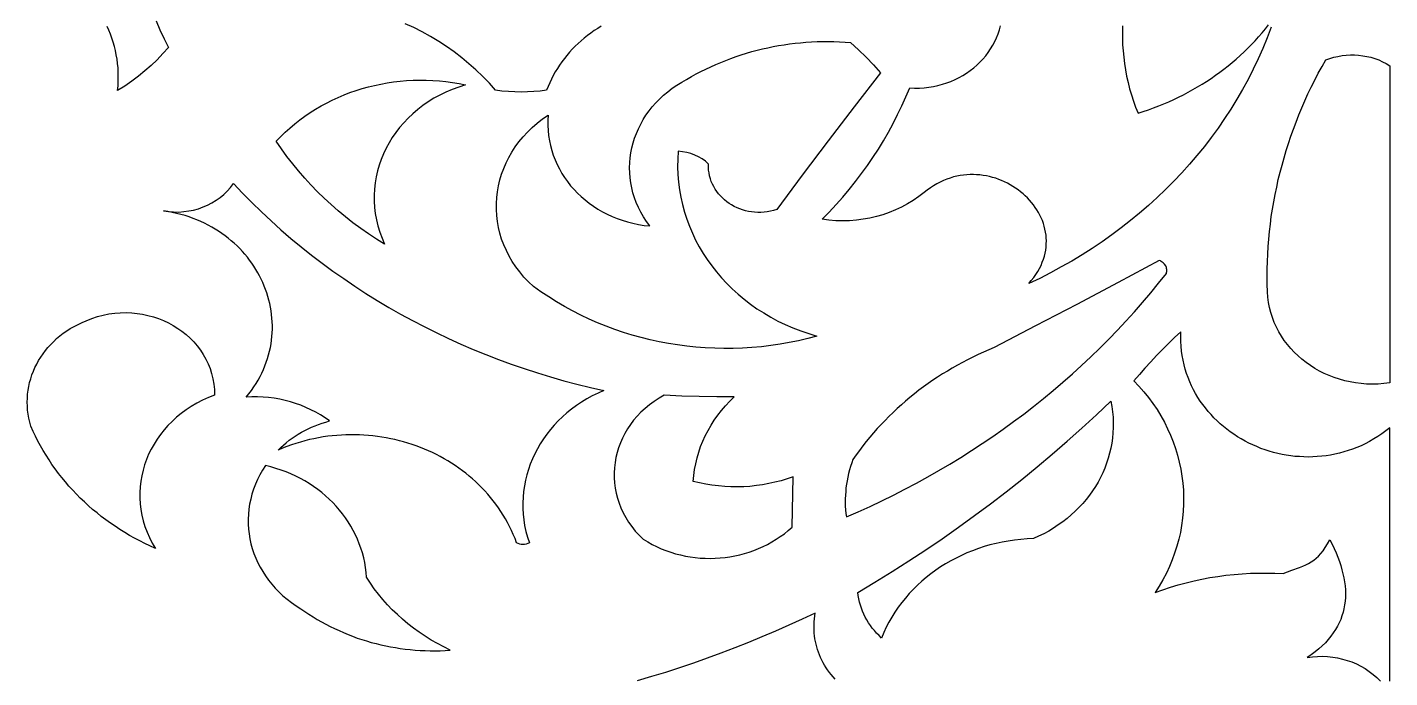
# Model space of a CAD drawing. Extents: x -3069 to -2029, y 258 to 1298.
# Drawn here: x -3006.1 to -2904.2, y 821.8 to 870.4 of the extents above; entities that cross this region are included whole.
import ezdxf

# ---------------------------------------------------------------- set-up
doc = ezdxf.new("R2010")
doc.units = 0
doc.layers.add('LAYER_1', color=18, linetype='CONTINUOUS')

msp = doc.modelspace()

# ---------------------------------------------------------------- linework, layer by layer
at = {"layer": 'LAYER_1'}
for points in [[(-2996.45, 870.9), (-2996.16, 870.23), (-2995.85, 869.56), (-2995.52, 868.91), (-2995.93, 868.45), (-2996.36, 868), (-2996.81, 867.57), (-2997.28, 867.16), (-2997.77, 866.77), (-2998.27, 866.39), (-2998.79, 866.03), (-2999.33, 865.69), (-2999.29, 866.04), (-2999.27, 866.38), (-2999.27, 866.72), (-2999.27, 867.06), (-2999.29, 867.39), (-2999.32, 867.72), (-2999.36, 868.04), (-2999.42, 868.36), (-2999.48, 868.68), (-2999.56, 868.99), (-2999.65, 869.3), (-2999.75, 869.6), (-2999.86, 869.9), (-2999.98, 870.2), (-3000.11, 870.49)], [(-2963.15, 870.51), (-2963.41, 870.34), (-2963.67, 870.17), (-2963.93, 869.99), (-2964.18, 869.81), (-2964.42, 869.61), (-2964.65, 869.41), (-2964.88, 869.21), (-2965.1, 869), (-2965.32, 868.78), (-2965.52, 868.55), (-2965.72, 868.32), (-2965.91, 868.08), (-2966.09, 867.84), (-2966.27, 867.59), (-2966.43, 867.34), (-2966.59, 867.08), (-2966.74, 866.81), (-2966.88, 866.54), (-2967.01, 866.27), (-2967.13, 865.99), (-2967.24, 865.71), (-2967.71, 865.65), (-2968.19, 865.61), (-2968.67, 865.59), (-2969.15, 865.58), (-2969.62, 865.59), (-2970.1, 865.61), (-2970.58, 865.65), (-2971.05, 865.71), (-2971.52, 866.24), (-2972.01, 866.75), (-2972.52, 867.24), (-2973.05, 867.7), (-2973.59, 868.15), (-2974.15, 868.58), (-2974.72, 868.99), (-2975.31, 869.37), (-2975.92, 869.74), (-2976.54, 870.08), (-2977.16, 870.4), (-2977.81, 870.69)], [(-2913.05, 870.43), (-2913.36, 869.63), (-2913.68, 868.84), (-2914.03, 868.06), (-2914.4, 867.29), (-2914.78, 866.53), (-2915.19, 865.78), (-2915.62, 865.04), (-2916.07, 864.31), (-2916.54, 863.59), (-2917.02, 862.89), (-2917.53, 862.19), (-2918.05, 861.51), (-2918.6, 860.84), (-2919.16, 860.18), (-2919.74, 859.54), (-2920.33, 858.91), (-2920.95, 858.29), (-2921.58, 857.69), (-2922.22, 857.1), (-2922.89, 856.53), (-2923.57, 855.97), (-2924.26, 855.42), (-2924.97, 854.9), (-2925.7, 854.38), (-2926.44, 853.89), (-2927.19, 853.41), (-2927.96, 852.94), (-2928.75, 852.5), (-2929.55, 852.07), (-2930.36, 851.65), (-2931.18, 851.26), (-2930.99, 851.48), (-2930.81, 851.71), (-2930.65, 851.93), (-2930.51, 852.16), (-2930.38, 852.39), (-2930.26, 852.62), (-2930.17, 852.85), (-2930.08, 853.08), (-2930.01, 853.31), (-2929.95, 853.54), (-2929.91, 853.77), (-2929.88, 853.99), (-2929.87, 854.22), (-2929.86, 854.45), (-2929.87, 854.67), (-2929.89, 854.89), (-2929.92, 855.11), (-2929.97, 855.33), (-2930.02, 855.55), (-2930.09, 855.76), (-2930.16, 855.97), (-2930.25, 856.17), (-2930.35, 856.38), (-2930.45, 856.57), (-2930.57, 856.77), (-2930.69, 856.96), (-2930.83, 857.14), (-2930.97, 857.32), (-2931.12, 857.49), (-2931.28, 857.66), (-2931.44, 857.82), (-2931.61, 857.98), (-2931.79, 858.13), (-2931.98, 858.27), (-2932.17, 858.4), (-2932.36, 858.53), (-2932.57, 858.65), (-2932.78, 858.77), (-2932.99, 858.87), (-2933.21, 858.97), (-2933.43, 859.05), (-2933.65, 859.13), (-2933.88, 859.2), (-2934.12, 859.26), (-2934.35, 859.31), (-2934.59, 859.35), (-2934.83, 859.38), (-2935.08, 859.4), (-2935.32, 859.41), (-2935.57, 859.41), (-2935.82, 859.4), (-2936.07, 859.37), (-2936.31, 859.34), (-2936.56, 859.29), (-2936.81, 859.23), (-2937.06, 859.15), (-2937.31, 859.06), (-2937.56, 858.96), (-2937.81, 858.85), (-2938.05, 858.72), (-2938.3, 858.58), (-2938.54, 858.42), (-2938.78, 858.25), (-2939.01, 858.07), (-2939.41, 857.76), (-2939.82, 857.48), (-2940.25, 857.22), (-2940.69, 856.98), (-2941.14, 856.77), (-2941.61, 856.58), (-2942.09, 856.41), (-2942.57, 856.27), (-2943.06, 856.16), (-2943.56, 856.07), (-2944.07, 856), (-2944.58, 855.96), (-2945.09, 855.95), (-2945.6, 855.96), (-2946.12, 856), (-2946.64, 856.07), (-2946.11, 856.61), (-2945.59, 857.16), (-2945.09, 857.73), (-2944.61, 858.3), (-2944.14, 858.88), (-2943.69, 859.48), (-2943.25, 860.08), (-2942.83, 860.69), (-2942.43, 861.31), (-2942.04, 861.94), (-2941.67, 862.58), (-2941.32, 863.23), (-2940.99, 863.89), (-2940.67, 864.55), (-2940.37, 865.22), (-2940.08, 865.9), (-2939.72, 865.88), (-2939.36, 865.88), (-2939, 865.9), (-2938.65, 865.94), (-2938.3, 866), (-2937.97, 866.07), (-2937.64, 866.16), (-2937.31, 866.26), (-2937, 866.38), (-2936.69, 866.51), (-2936.39, 866.66), (-2936.1, 866.82), (-2935.83, 867), (-2935.56, 867.18), (-2935.3, 867.38), (-2935.06, 867.59), (-2934.83, 867.81), (-2934.61, 868.05), (-2934.4, 868.29), (-2934.21, 868.54), (-2934.03, 868.8), (-2933.87, 869.08), (-2933.72, 869.35), (-2933.59, 869.64), (-2933.48, 869.94), (-2933.38, 870.24), (-2933.3, 870.54)], [(-2924.17, 870.54), (-2924.18, 870.07), (-2924.18, 869.59), (-2924.16, 869.12), (-2924.13, 868.65), (-2924.08, 868.18), (-2924.02, 867.71), (-2923.95, 867.24), (-2923.86, 866.77), (-2923.75, 866.3), (-2923.64, 865.83), (-2923.5, 865.37), (-2923.35, 864.91), (-2923.19, 864.45), (-2923.01, 864), (-2922.62, 864.12), (-2922.23, 864.25), (-2921.85, 864.39), (-2921.46, 864.54), (-2921.09, 864.69), (-2920.71, 864.86), (-2920.34, 865.02), (-2919.98, 865.2), (-2919.62, 865.38), (-2919.26, 865.57), (-2918.91, 865.76), (-2918.56, 865.96), (-2918.22, 866.17), (-2917.88, 866.38), (-2917.55, 866.6), (-2917.22, 866.83), (-2916.9, 867.06), (-2916.58, 867.3), (-2916.27, 867.55), (-2915.97, 867.8), (-2915.67, 868.05), (-2915.37, 868.31), (-2915.08, 868.58), (-2914.8, 868.86), (-2914.53, 869.13), (-2914.25, 869.42), (-2913.99, 869.71), (-2913.73, 870), (-2913.48, 870.3), (-2913.24, 870.61)], [(-2904.18, 821.54), (-2904.18, 840.48), (-2904.48, 840.25), (-2904.77, 840.03), (-2905.08, 839.83), (-2905.38, 839.64), (-2905.69, 839.46), (-2906.01, 839.29), (-2906.32, 839.14), (-2906.64, 839), (-2906.97, 838.88), (-2907.29, 838.77), (-2907.62, 838.67), (-2907.95, 838.58), (-2908.28, 838.5), (-2908.61, 838.44), (-2908.94, 838.39), (-2909.27, 838.35), (-2909.61, 838.32), (-2909.94, 838.3), (-2910.27, 838.29), (-2910.6, 838.3), (-2910.94, 838.32), (-2911.27, 838.34), (-2911.59, 838.38), (-2911.92, 838.43), (-2912.24, 838.49), (-2912.56, 838.56), (-2912.88, 838.64), (-2913.2, 838.73), (-2913.51, 838.83), (-2913.82, 838.94), (-2914.12, 839.07), (-2914.42, 839.2), (-2914.71, 839.33), (-2915, 839.48), (-2915.29, 839.64), (-2915.57, 839.81), (-2915.84, 839.99), (-2916.11, 840.17), (-2916.37, 840.37), (-2916.62, 840.57), (-2916.86, 840.78), (-2917.1, 841), (-2917.33, 841.23), (-2917.55, 841.46), (-2917.77, 841.7), (-2917.97, 841.96), (-2918.17, 842.21), (-2918.36, 842.48), (-2918.53, 842.75), (-2918.7, 843.04), (-2918.86, 843.32), (-2919, 843.62), (-2919.14, 843.92), (-2919.26, 844.23), (-2919.38, 844.54), (-2919.48, 844.87), (-2919.56, 845.19), (-2919.64, 845.53), (-2919.7, 845.87), (-2919.75, 846.21), (-2919.79, 846.57), (-2919.81, 846.92), (-2919.82, 847.29), (-2919.82, 847.66), (-2920.28, 847.22), (-2920.73, 846.77), (-2921.18, 846.32), (-2921.62, 845.87), (-2922.06, 845.41), (-2922.49, 844.94), (-2922.91, 844.47), (-2923.33, 844), (-2922.94, 843.59), (-2922.57, 843.17), (-2922.22, 842.74), (-2921.89, 842.29), (-2921.58, 841.84), (-2921.3, 841.37), (-2921.04, 840.9), (-2920.8, 840.41), (-2920.58, 839.93), (-2920.38, 839.43), (-2920.2, 838.93), (-2920.05, 838.42), (-2919.92, 837.9), (-2919.81, 837.39), (-2919.73, 836.87), (-2919.66, 836.34), (-2919.62, 835.82), (-2919.6, 835.29), (-2919.6, 834.76), (-2919.63, 834.24), (-2919.68, 833.71), (-2919.75, 833.18), (-2919.84, 832.66), (-2919.96, 832.14), (-2920.1, 831.62), (-2920.27, 831.11), (-2920.45, 830.6), (-2920.66, 830.1), (-2920.89, 829.6), (-2921.15, 829.11), (-2921.43, 828.63), (-2921.73, 828.16), (-2921.16, 828.36), (-2920.58, 828.56), (-2920, 828.73), (-2919.41, 828.89), (-2918.82, 829.03), (-2918.23, 829.16), (-2917.63, 829.28), (-2917.03, 829.37), (-2916.43, 829.45), (-2915.82, 829.52), (-2915.21, 829.57), (-2914.6, 829.6), (-2913.99, 829.62), (-2913.38, 829.62), (-2912.77, 829.61), (-2912.16, 829.58), (-2911.5, 829.83), (-2910.94, 830.04), (-2910.69, 830.13), (-2910.46, 830.24), (-2910.25, 830.34), (-2910.05, 830.46), (-2909.86, 830.58), (-2909.68, 830.72), (-2909.51, 830.88), (-2909.34, 831.07), (-2909.17, 831.28), (-2909.01, 831.52), (-2908.84, 831.79), (-2908.66, 832.1), (-2908.5, 831.77), (-2908.34, 831.44), (-2908.2, 831.12), (-2908.07, 830.8), (-2907.95, 830.48), (-2907.85, 830.17), (-2907.76, 829.86), (-2907.68, 829.55), (-2907.61, 829.25), (-2907.56, 828.95), (-2907.53, 828.65), (-2907.5, 828.36), (-2907.49, 828.07), (-2907.5, 827.79), (-2907.52, 827.51), (-2907.56, 827.23), (-2907.61, 826.95), (-2907.67, 826.68), (-2907.76, 826.42), (-2907.85, 826.15), (-2907.97, 825.89), (-2908.1, 825.64), (-2908.25, 825.39), (-2908.41, 825.14), (-2908.59, 824.89), (-2908.79, 824.65), (-2909, 824.41), (-2909.24, 824.18), (-2909.49, 823.95), (-2909.76, 823.73), (-2910.05, 823.5), (-2910.35, 823.29), (-2909.97, 823.34), (-2909.59, 823.38), (-2909.21, 823.39), (-2908.83, 823.37), (-2908.45, 823.33), (-2908.08, 823.27), (-2907.72, 823.19), (-2907.36, 823.09), (-2907.01, 822.97), (-2906.67, 822.82), (-2906.34, 822.65), (-2906.02, 822.47), (-2905.72, 822.26), (-2905.42, 822.04), (-2905.14, 821.8), (-2904.88, 821.54)], [(-2945.67, 821.69), (-2945.82, 821.85), (-2945.96, 822.02), (-2946.09, 822.19), (-2946.22, 822.37), (-2946.34, 822.54), (-2946.45, 822.73), (-2946.56, 822.91), (-2946.66, 823.1), (-2946.75, 823.29), (-2946.83, 823.49), (-2946.91, 823.69), (-2946.98, 823.89), (-2947.04, 824.09), (-2947.09, 824.29), (-2947.14, 824.5), (-2947.17, 824.71), (-2947.2, 824.92), (-2947.22, 825.13), (-2947.24, 825.34), (-2947.24, 825.55), (-2947.24, 825.76), (-2947.23, 825.98), (-2947.21, 826.19), (-2947.18, 826.41), (-2947.15, 826.62), (-2948.13, 826.16), (-2949.13, 825.71), (-2950.13, 825.27), (-2951.14, 824.84), (-2952.15, 824.43), (-2953.17, 824.02), (-2954.2, 823.63), (-2955.23, 823.26), (-2956.26, 822.89), (-2957.3, 822.54), (-2958.35, 822.19), (-2959.4, 821.87), (-2960.46, 821.55)]]:
    msp.add_lwpolyline(points, dxfattribs=at)
for points in [[(-2950.02, 856.8), (-2950.26, 856.73), (-2950.5, 856.67), (-2950.74, 856.63), (-2950.98, 856.6), (-2951.22, 856.58), (-2951.45, 856.58), (-2951.69, 856.6), (-2951.92, 856.62), (-2952.14, 856.66), (-2952.36, 856.71), (-2952.58, 856.77), (-2952.79, 856.85), (-2953, 856.93), (-2953.2, 857.03), (-2953.4, 857.14), (-2953.58, 857.25), (-2953.76, 857.38), (-2953.93, 857.52), (-2954.09, 857.66), (-2954.24, 857.81), (-2954.38, 857.98), (-2954.52, 858.15), (-2954.64, 858.32), (-2954.74, 858.51), (-2954.84, 858.7), (-2954.92, 858.9), (-2954.99, 859.1), (-2955.05, 859.31), (-2955.09, 859.53), (-2955.12, 859.75), (-2955.13, 859.97), (-2955.12, 860.2), (-2955.36, 860.4), (-2955.61, 860.58), (-2955.88, 860.74), (-2956.16, 860.87), (-2956.45, 860.98), (-2956.76, 861.06), (-2957.07, 861.12), (-2957.39, 861.15), (-2957.43, 860.57), (-2957.44, 859.99), (-2957.42, 859.41), (-2957.38, 858.84), (-2957.3, 858.27), (-2957.21, 857.71), (-2957.08, 857.16), (-2956.93, 856.61), (-2956.76, 856.07), (-2956.56, 855.54), (-2956.34, 855.02), (-2956.1, 854.51), (-2955.83, 854.01), (-2955.54, 853.52), (-2955.23, 853.05), (-2954.89, 852.58), (-2954.54, 852.13), (-2954.16, 851.69), (-2953.77, 851.27), (-2953.35, 850.86), (-2952.92, 850.46), (-2952.47, 850.09), (-2952, 849.72), (-2951.51, 849.38), (-2951, 849.06), (-2950.48, 848.75), (-2949.94, 848.46), (-2949.39, 848.2), (-2948.82, 847.95), (-2948.23, 847.72), (-2947.63, 847.52), (-2947.02, 847.34), (-2947.71, 847.16), (-2948.4, 846.99), (-2949.09, 846.85), (-2949.78, 846.73), (-2950.48, 846.62), (-2951.18, 846.54), (-2951.88, 846.48), (-2952.58, 846.43), (-2953.28, 846.41), (-2953.98, 846.4), (-2954.67, 846.42), (-2955.37, 846.45), (-2956.07, 846.5), (-2956.76, 846.58), (-2957.45, 846.67), (-2958.13, 846.78), (-2958.81, 846.91), (-2959.49, 847.05), (-2960.16, 847.22), (-2960.83, 847.4), (-2961.49, 847.61), (-2962.14, 847.83), (-2962.79, 848.07), (-2963.43, 848.33), (-2964.06, 848.6), (-2964.68, 848.9), (-2965.3, 849.21), (-2965.9, 849.54), (-2966.5, 849.89), (-2967.08, 850.26), (-2967.66, 850.64), (-2968.22, 851.04), (-2968.59, 851.39), (-2968.94, 851.75), (-2969.25, 852.13), (-2969.54, 852.52), (-2969.81, 852.91), (-2970.04, 853.32), (-2970.25, 853.74), (-2970.44, 854.16), (-2970.6, 854.59), (-2970.73, 855.02), (-2970.83, 855.46), (-2970.91, 855.91), (-2970.96, 856.35), (-2970.99, 856.8), (-2970.99, 857.24), (-2970.96, 857.69), (-2970.91, 858.13), (-2970.83, 858.57), (-2970.73, 859.01), (-2970.6, 859.44), (-2970.45, 859.86), (-2970.27, 860.28), (-2970.07, 860.69), (-2969.84, 861.09), (-2969.58, 861.49), (-2969.31, 861.87), (-2969, 862.24), (-2968.67, 862.59), (-2968.32, 862.93), (-2967.94, 863.26), (-2967.54, 863.57), (-2967.11, 863.86), (-2967.14, 863.47), (-2967.14, 863.08), (-2967.12, 862.7), (-2967.09, 862.32), (-2967.03, 861.94), (-2966.95, 861.58), (-2966.85, 861.21), (-2966.74, 860.86), (-2966.6, 860.51), (-2966.45, 860.16), (-2966.28, 859.83), (-2966.1, 859.5), (-2965.89, 859.19), (-2965.67, 858.88), (-2965.44, 858.58), (-2965.19, 858.3), (-2964.93, 858.02), (-2964.65, 857.76), (-2964.36, 857.51), (-2964.05, 857.27), (-2963.73, 857.04), (-2963.4, 856.83), (-2963.06, 856.63), (-2962.71, 856.45), (-2962.34, 856.28), (-2961.97, 856.13), (-2961.58, 855.99), (-2961.19, 855.87), (-2960.78, 855.77), (-2960.37, 855.68), (-2959.95, 855.61), (-2959.53, 855.57), (-2959.77, 855.9), (-2959.99, 856.25), (-2960.19, 856.6), (-2960.37, 856.95), (-2960.53, 857.31), (-2960.66, 857.68), (-2960.78, 858.05), (-2960.87, 858.42), (-2960.94, 858.79), (-2960.99, 859.17), (-2961.02, 859.55), (-2961.03, 859.92), (-2961.02, 860.3), (-2960.98, 860.67), (-2960.93, 861.04), (-2960.86, 861.41), (-2960.77, 861.78), (-2960.66, 862.14), (-2960.52, 862.49), (-2960.37, 862.84), (-2960.2, 863.18), (-2960.01, 863.52), (-2959.81, 863.85), (-2959.58, 864.17), (-2959.34, 864.48), (-2959.07, 864.78), (-2958.79, 865.06), (-2958.49, 865.34), (-2958.17, 865.6), (-2957.84, 865.86), (-2957.49, 866.09), (-2957.12, 866.32), (-2956.77, 866.53), (-2956.41, 866.73), (-2956.06, 866.93), (-2955.7, 867.12), (-2955.33, 867.3), (-2954.96, 867.47), (-2954.59, 867.64), (-2954.21, 867.8), (-2953.83, 867.95), (-2953.45, 868.1), (-2953.07, 868.23), (-2952.68, 868.36), (-2952.29, 868.48), (-2951.89, 868.6), (-2951.49, 868.7), (-2951.1, 868.8), (-2950.69, 868.89), (-2950.29, 868.98), (-2949.89, 869.05), (-2949.48, 869.12), (-2949.07, 869.18), (-2948.66, 869.23), (-2948.25, 869.27), (-2947.84, 869.3), (-2947.42, 869.33), (-2947.01, 869.35), (-2946.59, 869.36), (-2946.18, 869.36), (-2945.76, 869.36), (-2945.34, 869.34), (-2944.92, 869.32), (-2944.51, 869.29), (-2943.92, 868.74), (-2943.35, 868.18), (-2942.8, 867.61), (-2942.27, 867.02), (-2944.24, 864.48), (-2946.19, 861.94), (-2948.12, 859.37)], [(-2904.18, 843.84), (-2904.62, 843.78), (-2905.05, 843.75), (-2905.48, 843.74), (-2905.91, 843.75), (-2906.33, 843.78), (-2906.74, 843.83), (-2907.15, 843.91), (-2907.55, 844), (-2907.95, 844.11), (-2908.34, 844.23), (-2908.71, 844.38), (-2909.08, 844.54), (-2909.44, 844.72), (-2909.78, 844.92), (-2910.12, 845.13), (-2910.44, 845.36), (-2910.75, 845.6), (-2911.04, 845.86), (-2911.32, 846.12), (-2911.59, 846.41), (-2911.84, 846.7), (-2912.07, 847.01), (-2912.29, 847.33), (-2912.48, 847.66), (-2912.66, 848), (-2912.82, 848.35), (-2912.96, 848.72), (-2913.08, 849.09), (-2913.17, 849.47), (-2913.25, 849.85), (-2913.3, 850.25), (-2913.33, 850.65), (-2913.34, 851.22), (-2913.35, 851.78), (-2913.34, 852.34), (-2913.33, 852.91), (-2913.31, 853.47), (-2913.27, 854.03), (-2913.23, 854.59), (-2913.17, 855.15), (-2913.11, 855.71), (-2913.04, 856.27), (-2912.95, 856.82), (-2912.86, 857.38), (-2912.76, 857.93), (-2912.64, 858.48), (-2912.52, 859.03), (-2912.39, 859.58), (-2912.24, 860.12), (-2912.09, 860.66), (-2911.93, 861.2), (-2911.76, 861.74), (-2911.58, 862.28), (-2911.39, 862.81), (-2911.19, 863.34), (-2910.98, 863.87), (-2910.76, 864.4), (-2910.53, 864.92), (-2910.3, 865.44), (-2910.05, 865.95), (-2909.79, 866.47), (-2909.53, 866.98), (-2909.25, 867.48), (-2908.97, 867.98), (-2908.67, 868.09), (-2908.37, 868.18), (-2908.06, 868.25), (-2907.75, 868.31), (-2907.44, 868.34), (-2907.13, 868.36), (-2906.82, 868.36), (-2906.51, 868.34), (-2906.2, 868.3), (-2905.9, 868.25), (-2905.59, 868.18), (-2905.3, 868.09), (-2905.01, 867.98), (-2904.73, 867.85), (-2904.45, 867.71), (-2904.18, 867.55)], [(-2973.3, 866.11), (-2973.81, 865.95), (-2974.3, 865.77), (-2974.77, 865.57), (-2975.23, 865.35), (-2975.67, 865.11), (-2976.09, 864.85), (-2976.5, 864.57), (-2976.88, 864.27), (-2977.25, 863.96), (-2977.6, 863.63), (-2977.92, 863.29), (-2978.23, 862.93), (-2978.51, 862.56), (-2978.78, 862.18), (-2979.02, 861.78), (-2979.24, 861.38), (-2979.43, 860.97), (-2979.61, 860.54), (-2979.75, 860.11), (-2979.88, 859.68), (-2979.98, 859.23), (-2980.06, 858.79), (-2980.11, 858.33), (-2980.13, 857.88), (-2980.13, 857.42), (-2980.1, 856.96), (-2980.05, 856.5), (-2979.96, 856.03), (-2979.85, 855.57), (-2979.71, 855.11), (-2979.54, 854.66), (-2979.35, 854.2), (-2979.96, 854.58), (-2980.56, 854.98), (-2981.14, 855.39), (-2981.72, 855.81), (-2982.28, 856.25), (-2982.82, 856.7), (-2983.35, 857.17), (-2983.87, 857.64), (-2984.37, 858.13), (-2984.86, 858.64), (-2985.33, 859.15), (-2985.79, 859.68), (-2986.23, 860.22), (-2986.66, 860.77), (-2987.06, 861.33), (-2987.46, 861.9), (-2987.13, 862.24), (-2986.79, 862.57), (-2986.43, 862.89), (-2986.07, 863.2), (-2985.7, 863.49), (-2985.31, 863.77), (-2984.92, 864.04), (-2984.52, 864.29), (-2984.11, 864.54), (-2983.69, 864.76), (-2983.27, 864.98), (-2982.83, 865.18), (-2982.39, 865.36), (-2981.95, 865.54), (-2981.49, 865.69), (-2981.04, 865.84), (-2980.57, 865.97), (-2980.11, 866.08), (-2979.63, 866.18), (-2979.16, 866.27), (-2978.68, 866.34), (-2978.2, 866.4), (-2977.71, 866.44), (-2977.22, 866.46), (-2976.74, 866.47), (-2976.25, 866.47), (-2975.75, 866.45), (-2975.26, 866.41), (-2974.77, 866.36), (-2974.28, 866.29), (-2973.79, 866.21)], [(-2983.47, 840.99), (-2983.8, 841.22), (-2984.15, 841.44), (-2984.5, 841.64), (-2984.87, 841.83), (-2985.24, 842), (-2985.62, 842.16), (-2986.01, 842.3), (-2986.4, 842.42), (-2986.8, 842.52), (-2987.2, 842.61), (-2987.61, 842.68), (-2988.03, 842.74), (-2988.44, 842.77), (-2988.86, 842.79), (-2989.28, 842.79), (-2989.7, 842.77), (-2989.5, 843.02), (-2989.31, 843.27), (-2989.14, 843.53), (-2988.97, 843.78), (-2988.82, 844.05), (-2988.67, 844.31), (-2988.54, 844.57), (-2988.42, 844.84), (-2988.3, 845.11), (-2988.2, 845.38), (-2988.11, 845.65), (-2988.03, 845.93), (-2987.96, 846.2), (-2987.9, 846.48), (-2987.85, 846.75), (-2987.81, 847.03), (-2987.78, 847.31), (-2987.76, 847.58), (-2987.75, 847.86), (-2987.75, 848.13), (-2987.76, 848.41), (-2987.78, 848.68), (-2987.81, 848.95), (-2987.84, 849.23), (-2987.89, 849.5), (-2987.94, 849.76), (-2988.01, 850.03), (-2988.08, 850.3), (-2988.16, 850.56), (-2988.25, 850.82), (-2988.35, 851.07), (-2988.46, 851.33), (-2988.58, 851.58), (-2988.7, 851.83), (-2988.84, 852.07), (-2988.98, 852.31), (-2989.13, 852.55), (-2989.29, 852.78), (-2989.45, 853.01), (-2989.62, 853.23), (-2989.81, 853.45), (-2989.99, 853.66), (-2990.19, 853.87), (-2990.39, 854.07), (-2990.6, 854.27), (-2990.82, 854.46), (-2991.05, 854.65), (-2991.28, 854.83), (-2991.52, 855), (-2991.77, 855.17), (-2992.02, 855.33), (-2992.28, 855.48), (-2992.55, 855.63), (-2992.82, 855.77), (-2993.1, 855.9), (-2993.39, 856.02), (-2993.68, 856.13), (-2993.98, 856.24), (-2994.28, 856.34), (-2994.6, 856.43), (-2994.91, 856.51), (-2995.23, 856.58), (-2995.56, 856.64), (-2995.9, 856.7), (-2995.51, 856.64), (-2995.13, 856.62), (-2994.75, 856.61), (-2994.37, 856.64), (-2994, 856.69), (-2993.64, 856.76), (-2993.28, 856.86), (-2992.93, 856.99), (-2992.59, 857.13), (-2992.27, 857.3), (-2991.96, 857.49), (-2991.66, 857.7), (-2991.38, 857.93), (-2991.12, 858.18), (-2990.88, 858.45), (-2990.66, 858.74), (-2989.98, 858.02), (-2989.28, 857.32), (-2988.57, 856.63), (-2987.85, 855.95), (-2987.11, 855.29), (-2986.36, 854.64), (-2985.6, 854.01), (-2984.82, 853.39), (-2984.03, 852.79), (-2983.23, 852.2), (-2982.41, 851.63), (-2981.59, 851.07), (-2980.75, 850.52), (-2979.9, 849.99), (-2979.04, 849.48), (-2978.17, 848.98), (-2977.28, 848.5), (-2976.39, 848.04), (-2975.49, 847.59), (-2974.58, 847.15), (-2973.65, 846.73), (-2972.72, 846.33), (-2971.78, 845.95), (-2970.83, 845.58), (-2969.88, 845.23), (-2968.91, 844.9), (-2967.93, 844.58), (-2966.95, 844.28), (-2965.96, 844), (-2964.97, 843.74), (-2963.96, 843.49), (-2962.95, 843.26), (-2963.39, 843.07), (-2963.82, 842.86), (-2964.23, 842.64), (-2964.62, 842.4), (-2965.01, 842.14), (-2965.37, 841.88), (-2965.72, 841.59), (-2966.06, 841.3), (-2966.38, 840.99), (-2966.68, 840.67), (-2966.96, 840.34), (-2967.23, 840), (-2967.48, 839.64), (-2967.71, 839.28), (-2967.93, 838.91), (-2968.13, 838.54), (-2968.3, 838.15), (-2968.46, 837.76), (-2968.6, 837.36), (-2968.72, 836.96), (-2968.82, 836.55), (-2968.9, 836.13), (-2968.96, 835.71), (-2969, 835.29), (-2969.02, 834.87), (-2969.02, 834.44), (-2968.99, 834.02), (-2968.94, 833.59), (-2968.88, 833.16), (-2968.78, 832.73), (-2968.67, 832.3), (-2968.53, 831.88), (-2968.65, 831.82), (-2968.76, 831.78), (-2968.89, 831.76), (-2969.01, 831.75), (-2969.13, 831.76), (-2969.25, 831.78), (-2969.37, 831.82), (-2969.49, 831.88), (-2969.6, 832.19), (-2969.73, 832.5), (-2969.87, 832.8), (-2970.01, 833.1), (-2970.16, 833.39), (-2970.32, 833.67), (-2970.49, 833.95), (-2970.66, 834.23), (-2970.84, 834.5), (-2971.03, 834.76), (-2971.23, 835.02), (-2971.43, 835.27), (-2971.64, 835.52), (-2971.86, 835.76), (-2972.08, 836), (-2972.31, 836.22), (-2972.55, 836.45), (-2972.79, 836.66), (-2973.03, 836.87), (-2973.29, 837.08), (-2973.54, 837.27), (-2973.81, 837.47), (-2974.07, 837.65), (-2974.35, 837.83), (-2974.62, 838), (-2974.9, 838.16), (-2975.19, 838.32), (-2975.48, 838.47), (-2975.77, 838.62), (-2976.07, 838.75), (-2976.37, 838.88), (-2976.68, 839.01), (-2976.99, 839.12), (-2977.3, 839.23), (-2977.62, 839.33), (-2977.93, 839.43), (-2978.25, 839.51), (-2978.58, 839.59), (-2978.9, 839.66), (-2979.23, 839.73), (-2979.56, 839.78), (-2979.89, 839.83), (-2980.23, 839.87), (-2980.56, 839.9), (-2980.9, 839.93), (-2981.23, 839.95), (-2981.57, 839.96), (-2981.91, 839.96), (-2982.25, 839.95), (-2982.59, 839.93), (-2982.93, 839.91), (-2983.27, 839.88), (-2983.61, 839.84), (-2983.96, 839.79), (-2984.3, 839.73), (-2984.64, 839.66), (-2984.98, 839.59), (-2985.31, 839.5), (-2985.65, 839.41), (-2985.99, 839.31), (-2986.32, 839.2), (-2986.66, 839.08), (-2986.99, 838.95), (-2987.32, 838.81), (-2987.12, 839), (-2986.92, 839.19), (-2986.71, 839.36), (-2986.49, 839.54), (-2986.27, 839.7), (-2986.04, 839.86), (-2985.81, 840.01), (-2985.57, 840.15), (-2985.32, 840.28), (-2985.07, 840.41), (-2984.81, 840.52), (-2984.55, 840.63), (-2984.29, 840.73), (-2984.02, 840.83), (-2983.75, 840.91)], [(-2944.33, 838.11), (-2944.42, 837.85), (-2944.51, 837.59), (-2944.59, 837.33), (-2944.66, 837.06), (-2944.72, 836.79), (-2944.77, 836.52), (-2944.81, 836.26), (-2944.85, 835.98), (-2944.87, 835.71), (-2944.89, 835.44), (-2944.9, 835.17), (-2944.9, 834.9), (-2944.9, 834.62), (-2944.88, 834.35), (-2944.85, 834.08), (-2944.82, 833.81), (-2943.93, 834.2), (-2943.04, 834.6), (-2942.17, 835.01), (-2941.3, 835.44), (-2940.44, 835.88), (-2939.58, 836.33), (-2938.74, 836.8), (-2937.91, 837.28), (-2937.08, 837.76), (-2936.26, 838.26), (-2935.46, 838.77), (-2934.66, 839.3), (-2933.87, 839.83), (-2933.09, 840.38), (-2932.32, 840.94), (-2931.56, 841.5), (-2930.82, 842.08), (-2930.08, 842.67), (-2929.35, 843.27), (-2928.63, 843.88), (-2927.92, 844.51), (-2927.23, 845.14), (-2926.54, 845.78), (-2925.87, 846.43), (-2925.2, 847.1), (-2924.55, 847.77), (-2923.91, 848.45), (-2923.28, 849.14), (-2922.67, 849.85), (-2922.06, 850.56), (-2921.47, 851.28), (-2920.89, 852.01), (-2920.87, 852.08), (-2920.86, 852.16), (-2920.85, 852.23), (-2920.86, 852.31), (-2920.87, 852.38), (-2920.89, 852.45), (-2920.94, 852.59), (-2921.03, 852.71), (-2921.14, 852.82), (-2921.27, 852.91), (-2921.34, 852.95), (-2921.42, 852.98), (-2924.5, 851.33), (-2927.58, 849.7), (-2930.67, 848.09), (-2933.77, 846.48), (-2934.17, 846.31), (-2934.57, 846.14), (-2934.97, 845.95), (-2935.37, 845.76), (-2935.76, 845.57), (-2936.14, 845.37), (-2936.52, 845.16), (-2936.9, 844.94), (-2937.27, 844.72), (-2937.64, 844.5), (-2938, 844.26), (-2938.36, 844.03), (-2938.71, 843.78), (-2939.06, 843.53), (-2939.4, 843.28), (-2939.73, 843.01), (-2940.07, 842.75), (-2940.39, 842.47), (-2940.71, 842.2), (-2941.03, 841.91), (-2941.33, 841.62), (-2941.64, 841.33), (-2941.93, 841.03), (-2942.23, 840.73), (-2942.51, 840.42), (-2942.79, 840.1), (-2943.06, 839.78), (-2943.33, 839.46), (-2943.59, 839.13), (-2943.84, 838.79), (-2944.09, 838.46)], [(-3001.67, 848.48), (-3001.25, 848.65), (-3000.83, 848.79), (-3000.4, 848.91), (-2999.97, 848.99), (-2999.54, 849.05), (-2999.12, 849.08), (-2998.69, 849.09), (-2998.27, 849.07), (-2997.86, 849.03), (-2997.45, 848.97), (-2997.05, 848.88), (-2996.65, 848.77), (-2996.26, 848.64), (-2995.89, 848.49), (-2995.52, 848.32), (-2995.17, 848.12), (-2994.83, 847.91), (-2994.51, 847.69), (-2994.2, 847.44), (-2993.9, 847.18), (-2993.63, 846.9), (-2993.37, 846.6), (-2993.13, 846.29), (-2992.92, 845.96), (-2992.72, 845.62), (-2992.55, 845.27), (-2992.41, 844.91), (-2992.29, 844.53), (-2992.19, 844.14), (-2992.12, 843.74), (-2992.1, 843.54), (-2992.08, 843.33), (-2992.08, 843.12), (-2992.07, 842.91), (-2992.53, 842.73), (-2992.98, 842.54), (-2993.4, 842.32), (-2993.81, 842.08), (-2994.2, 841.83), (-2994.57, 841.55), (-2994.92, 841.27), (-2995.25, 840.96), (-2995.56, 840.65), (-2995.85, 840.32), (-2996.12, 839.97), (-2996.37, 839.62), (-2996.6, 839.26), (-2996.81, 838.88), (-2997, 838.5), (-2997.16, 838.11), (-2997.3, 837.71), (-2997.42, 837.3), (-2997.52, 836.89), (-2997.59, 836.48), (-2997.64, 836.06), (-2997.66, 835.64), (-2997.66, 835.22), (-2997.63, 834.79), (-2997.58, 834.37), (-2997.51, 833.94), (-2997.41, 833.52), (-2997.28, 833.1), (-2997.12, 832.68), (-2996.94, 832.27), (-2996.73, 831.86), (-2996.5, 831.46), (-2996.9, 831.64), (-2997.29, 831.83), (-2997.67, 832.02), (-2998.05, 832.22), (-2998.43, 832.43), (-2998.79, 832.65), (-2999.15, 832.88), (-2999.51, 833.11), (-2999.86, 833.35), (-3000.2, 833.6), (-3000.54, 833.85), (-3000.86, 834.11), (-3001.19, 834.38), (-3001.5, 834.65), (-3001.81, 834.93), (-3002.11, 835.22), (-3002.4, 835.51), (-3002.68, 835.81), (-3002.96, 836.12), (-3003.23, 836.43), (-3003.49, 836.75), (-3003.74, 837.07), (-3003.99, 837.4), (-3004.23, 837.73), (-3004.45, 838.07), (-3004.67, 838.42), (-3004.88, 838.77), (-3005.09, 839.12), (-3005.28, 839.48), (-3005.46, 839.85), (-3005.64, 840.21), (-3005.8, 840.59), (-3005.89, 840.89), (-3005.96, 841.19), (-3006.01, 841.49), (-3006.05, 841.79), (-3006.07, 842.09), (-3006.08, 842.39), (-3006.07, 842.69), (-3006.05, 842.99), (-3006.01, 843.28), (-3005.96, 843.57), (-3005.9, 843.86), (-3005.82, 844.15), (-3005.73, 844.43), (-3005.62, 844.7), (-3005.5, 844.98), (-3005.37, 845.24), (-3005.23, 845.5), (-3005.07, 845.76), (-3004.9, 846.01), (-3004.72, 846.25), (-3004.53, 846.49), (-3004.32, 846.71), (-3004.1, 846.93), (-3003.88, 847.15), (-3003.64, 847.35), (-3003.39, 847.54), (-3003.13, 847.72), (-3002.86, 847.9), (-3002.57, 848.06), (-3002.28, 848.21), (-3001.98, 848.35)], [(-2953.2, 842.79), (-2954.51, 842.79), (-2955.82, 842.81), (-2957.13, 842.85), (-2958.44, 842.91), (-2958.83, 842.69), (-2959.2, 842.45), (-2959.55, 842.19), (-2959.87, 841.93), (-2960.18, 841.64), (-2960.46, 841.35), (-2960.73, 841.04), (-2960.97, 840.72), (-2961.19, 840.39), (-2961.39, 840.05), (-2961.56, 839.7), (-2961.72, 839.35), (-2961.85, 838.99), (-2961.96, 838.62), (-2962.05, 838.25), (-2962.12, 837.87), (-2962.16, 837.49), (-2962.18, 837.11), (-2962.18, 836.73), (-2962.15, 836.35), (-2962.11, 835.97), (-2962.04, 835.6), (-2961.94, 835.22), (-2961.82, 834.85), (-2961.68, 834.49), (-2961.51, 834.13), (-2961.32, 833.77), (-2961.11, 833.43), (-2960.87, 833.09), (-2960.61, 832.76), (-2960.32, 832.44), (-2960.01, 832.14), (-2959.68, 831.94), (-2959.35, 831.76), (-2959.01, 831.59), (-2958.66, 831.43), (-2958.31, 831.3), (-2957.95, 831.17), (-2957.59, 831.06), (-2957.23, 830.97), (-2956.86, 830.89), (-2956.5, 830.83), (-2956.12, 830.78), (-2955.75, 830.74), (-2955.38, 830.72), (-2955.01, 830.71), (-2954.63, 830.72), (-2954.26, 830.75), (-2953.89, 830.78), (-2953.53, 830.84), (-2953.16, 830.9), (-2952.8, 830.98), (-2952.44, 831.08), (-2952.08, 831.19), (-2951.73, 831.31), (-2951.39, 831.45), (-2951.05, 831.6), (-2950.72, 831.76), (-2950.39, 831.94), (-2950.07, 832.14), (-2949.76, 832.34), (-2949.46, 832.56), (-2949.17, 832.8), (-2948.88, 833.05), (-2948.79, 836.81), (-2949.24, 836.66), (-2949.7, 836.52), (-2950.16, 836.4), (-2950.62, 836.3), (-2951.09, 836.21), (-2951.55, 836.15), (-2952.03, 836.1), (-2952.5, 836.07), (-2952.97, 836.06), (-2953.45, 836.06), (-2953.92, 836.08), (-2954.39, 836.13), (-2954.87, 836.19), (-2955.34, 836.26), (-2955.8, 836.36), (-2956.27, 836.47), (-2956.23, 836.92), (-2956.17, 837.36), (-2956.09, 837.79), (-2955.99, 838.22), (-2955.86, 838.65), (-2955.72, 839.07), (-2955.55, 839.48), (-2955.37, 839.88), (-2955.16, 840.28), (-2954.94, 840.67), (-2954.7, 841.05), (-2954.44, 841.42), (-2954.15, 841.78), (-2953.86, 842.12), (-2953.54, 842.46)], [(-2925.05, 842.46), (-2924.97, 842.07), (-2924.92, 841.67), (-2924.88, 841.28), (-2924.87, 840.88), (-2924.87, 840.49), (-2924.89, 840.1), (-2924.92, 839.71), (-2924.98, 839.33), (-2925.05, 838.95), (-2925.13, 838.57), (-2925.24, 838.2), (-2925.36, 837.83), (-2925.5, 837.47), (-2925.65, 837.12), (-2925.82, 836.77), (-2926, 836.42), (-2926.2, 836.09), (-2926.41, 835.76), (-2926.64, 835.44), (-2926.89, 835.12), (-2927.14, 834.82), (-2927.41, 834.53), (-2927.7, 834.24), (-2928, 833.97), (-2928.31, 833.7), (-2928.63, 833.45), (-2928.97, 833.21), (-2929.32, 832.98), (-2929.68, 832.76), (-2930.05, 832.56), (-2930.44, 832.37), (-2930.83, 832.19), (-2931.31, 832.17), (-2931.78, 832.13), (-2932.25, 832.08), (-2932.72, 832.01), (-2933.18, 831.93), (-2933.63, 831.83), (-2934.08, 831.72), (-2934.52, 831.59), (-2934.95, 831.45), (-2935.38, 831.29), (-2935.8, 831.12), (-2936.21, 830.94), (-2936.62, 830.74), (-2937.01, 830.53), (-2937.4, 830.3), (-2937.78, 830.07), (-2938.14, 829.82), (-2938.5, 829.56), (-2938.85, 829.28), (-2939.18, 829), (-2939.51, 828.7), (-2939.82, 828.39), (-2940.12, 828.08), (-2940.41, 827.75), (-2940.68, 827.41), (-2940.94, 827.06), (-2941.19, 826.7), (-2941.42, 826.33), (-2941.64, 825.95), (-2941.84, 825.56), (-2942.03, 825.17), (-2942.2, 824.76), (-2942.38, 824.94), (-2942.56, 825.12), (-2942.72, 825.31), (-2942.88, 825.5), (-2943.02, 825.7), (-2943.16, 825.9), (-2943.29, 826.11), (-2943.41, 826.33), (-2943.51, 826.54), (-2943.61, 826.77), (-2943.7, 826.99), (-2943.77, 827.22), (-2943.84, 827.45), (-2943.89, 827.69), (-2943.94, 827.93), (-2943.97, 828.17), (-2942.68, 828.93), (-2941.4, 829.72), (-2940.14, 830.52), (-2938.89, 831.35), (-2937.66, 832.18), (-2936.43, 833.04), (-2935.23, 833.91), (-2934.04, 834.79), (-2932.86, 835.7), (-2931.7, 836.62), (-2930.55, 837.55), (-2929.42, 838.5), (-2928.3, 839.47), (-2927.2, 840.45), (-2926.12, 841.45)], [(-2988.26, 837.65), (-2988.48, 837.31), (-2988.68, 836.96), (-2988.86, 836.6), (-2989.02, 836.25), (-2989.16, 835.88), (-2989.28, 835.51), (-2989.37, 835.15), (-2989.45, 834.77), (-2989.5, 834.4), (-2989.54, 834.03), (-2989.56, 833.65), (-2989.55, 833.28), (-2989.53, 832.91), (-2989.49, 832.54), (-2989.43, 832.17), (-2989.35, 831.8), (-2989.25, 831.44), (-2989.13, 831.09), (-2988.99, 830.74), (-2988.84, 830.39), (-2988.66, 830.05), (-2988.47, 829.72), (-2988.26, 829.4), (-2988.04, 829.08), (-2987.79, 828.78), (-2987.53, 828.48), (-2987.25, 828.19), (-2986.96, 827.92), (-2986.65, 827.66), (-2986.32, 827.41), (-2985.97, 827.17), (-2985.61, 826.95), (-2985.31, 826.73), (-2985.01, 826.53), (-2984.7, 826.34), (-2984.39, 826.15), (-2984.07, 825.96), (-2983.75, 825.79), (-2983.42, 825.62), (-2983.1, 825.46), (-2982.76, 825.31), (-2982.43, 825.16), (-2982.09, 825.02), (-2981.75, 824.89), (-2981.4, 824.76), (-2981.05, 824.65), (-2980.7, 824.54), (-2980.35, 824.43), (-2979.99, 824.34), (-2979.63, 824.25), (-2979.27, 824.17), (-2978.91, 824.1), (-2978.54, 824.04), (-2978.18, 823.98), (-2977.81, 823.93), (-2977.44, 823.89), (-2977.07, 823.86), (-2976.7, 823.83), (-2976.32, 823.82), (-2975.95, 823.81), (-2975.57, 823.81), (-2975.2, 823.81), (-2974.82, 823.83), (-2974.44, 823.85), (-2974.93, 824.09), (-2975.41, 824.34), (-2975.87, 824.61), (-2976.33, 824.89), (-2976.77, 825.19), (-2977.19, 825.5), (-2977.61, 825.82), (-2978.01, 826.16), (-2978.4, 826.51), (-2978.78, 826.87), (-2979.14, 827.25), (-2979.48, 827.63), (-2979.81, 828.03), (-2980.13, 828.44), (-2980.42, 828.87), (-2980.71, 829.3), (-2980.74, 829.67), (-2980.78, 830.04), (-2980.84, 830.4), (-2980.92, 830.76), (-2981.01, 831.12), (-2981.12, 831.47), (-2981.25, 831.81), (-2981.38, 832.15), (-2981.54, 832.48), (-2981.7, 832.81), (-2981.88, 833.13), (-2982.07, 833.44), (-2982.28, 833.74), (-2982.5, 834.04), (-2982.73, 834.33), (-2982.97, 834.61), (-2983.23, 834.88), (-2983.49, 835.14), (-2983.77, 835.39), (-2984.06, 835.63), (-2984.36, 835.86), (-2984.67, 836.09), (-2984.99, 836.3), (-2985.32, 836.5), (-2985.65, 836.69), (-2986, 836.86), (-2986.36, 837.03), (-2986.72, 837.18), (-2987.1, 837.32), (-2987.48, 837.44), (-2987.87, 837.55)]]:
    msp.add_lwpolyline(points, close=True, dxfattribs=at)

doc.saveas('drawing.dxf')
